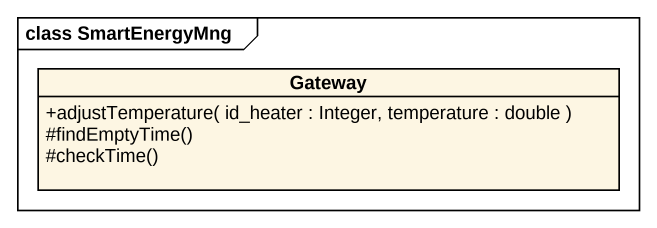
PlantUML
@startuml
mainframe class SmartEnergyMng
hide circle
hide empty members
skinparam classAttributeIconSize 0
class Gateway {
  +adjustTemperature( id_heater : Integer, temperature : double )
  #findEmptyTime()
  #checkTime()
}
@enduml
